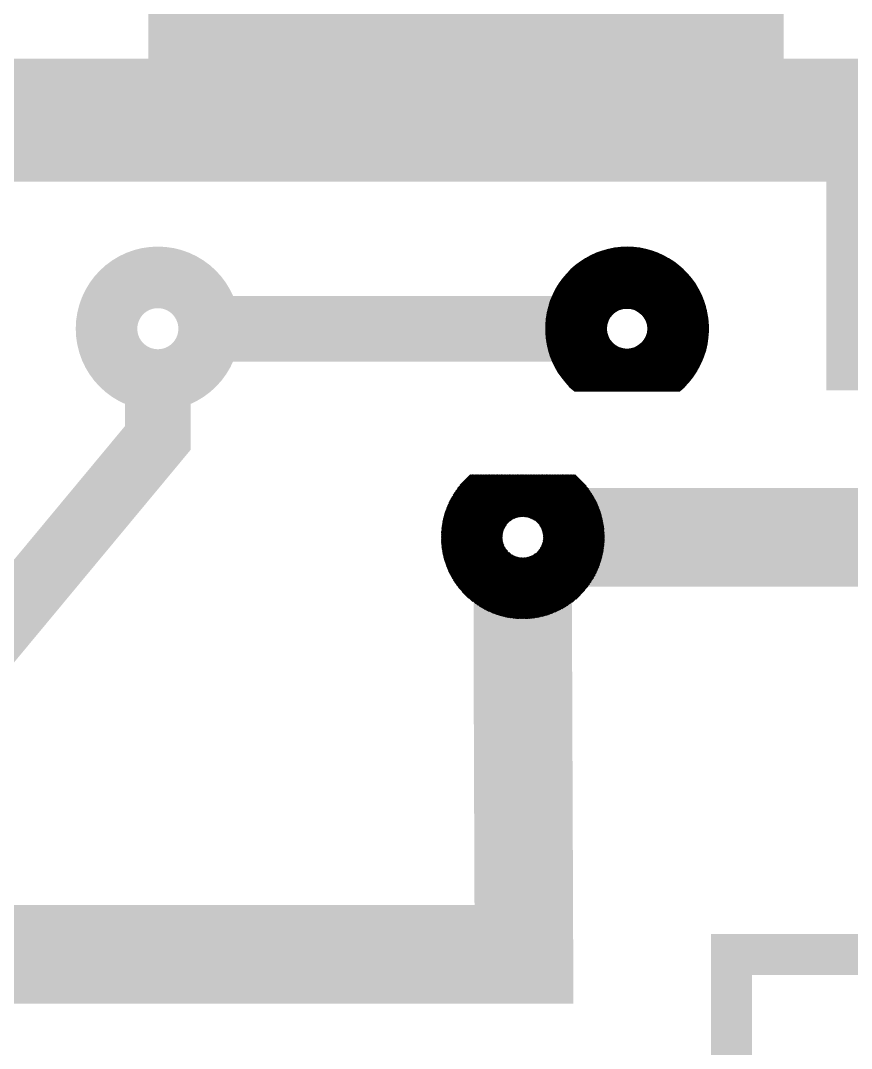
# Model space of a CAD drawing. Extents: x 0 to 395, y 0 to 270.
# Drawn here: x 252.33 to 262.45, y 112.52 to 125.04 of the extents above; entities that cross this region are included whole.
import ezdxf

# ---------------------------------------------------------------- set-up
doc = ezdxf.new("R2010")
doc.units = 0
doc.header["$LTSCALE"] = 0.3
doc.layers.get('0').update_dxf_attribs({"linetype": 'CONTINUOUS'})

# ---------------------------------------------------------------- blocks, each defined once
blk = doc.blocks.new('*X0')
at = {"color": 0}
for p, q in [((127.558, 162.525), (129.575, 164.542)), ((127.558, 162.542), (129.558, 164.542)), ((127.558, 162.56), (129.54, 164.542)), ((127.558, 162.578), (129.522, 164.542)), ((127.558, 162.595), (129.505, 164.542)), ((127.559, 162.49), (129.61, 164.541)), ((127.559, 162.507), (129.593, 164.541)), ((127.559, 162.614), (129.486, 164.541)), ((127.559, 162.632), (129.468, 164.541)), ((127.56, 162.473), (129.627, 164.54)), ((127.56, 162.65), (129.45, 164.54)), ((127.561, 162.456), (129.644, 164.539)), ((127.561, 162.669), (129.431, 164.539)), ((127.562, 162.44), (129.66, 164.538)), ((127.562, 162.688), (129.412, 164.538)), ((127.563, 162.423), (129.677, 164.537)), ((127.563, 162.707), (129.393, 164.537)), ((127.564, 162.407), (129.693, 164.536)), ((127.565, 162.39), (129.71, 164.535)), ((127.565, 162.726), (129.374, 164.535)), ((127.567, 162.374), (129.726, 164.533)), ((127.567, 162.745), (129.355, 164.533)), ((127.568, 162.358), (129.742, 164.532)), ((127.569, 162.765), (129.335, 164.531)), ((127.57, 162.342), (129.758, 164.53)), ((127.571, 162.785), (129.315, 164.529)), ((127.572, 162.326), (129.774, 164.528)), ((127.573, 162.805), (129.295, 164.527)), ((127.574, 162.31), (129.79, 164.526)), ((127.576, 162.295), (129.805, 164.524)), ((127.576, 162.825), (129.275, 164.524)), ((127.578, 162.279), (129.821, 164.522)), ((127.579, 162.846), (129.254, 164.521)), ((127.58, 162.264), (129.836, 164.52)), ((127.582, 162.866), (129.234, 164.518)), ((127.583, 162.249), (129.851, 164.517)), ((127.585, 162.233), (129.867, 164.515)), ((127.585, 162.888), (129.212, 164.515)), ((127.588, 162.218), (129.882, 164.512)), ((127.589, 162.909), (129.191, 164.511)), ((127.59, 162.203), (129.897, 164.51)), ((127.593, 162.188), (129.912, 164.507)), ((127.593, 162.931), (129.169, 164.507)), ((127.596, 162.174), (129.926, 164.504)), ((127.597, 162.953), (129.147, 164.503)), ((127.599, 162.159), (129.941, 164.501)), ((127.602, 162.144), (129.956, 164.498)), ((127.602, 162.975), (129.125, 164.498)), ((127.605, 162.13), (129.97, 164.495)), ((127.607, 162.998), (129.102, 164.493)), ((127.609, 162.115), (129.985, 164.491)), ((127.612, 162.101), (129.999, 164.488)), ((127.612, 163.021), (129.079, 164.488)), ((127.615, 162.087), (130.013, 164.485)), ((127.618, 163.044), (129.056, 164.482)), ((127.619, 162.073), (130.027, 164.481)), ((131.462, 162.076), (129.056, 164.482)), ((131.465, 162.09), (129.07, 164.485)), ((131.469, 162.104), (129.084, 164.489)), ((131.472, 162.119), (129.099, 164.492)), ((131.475, 162.133), (129.113, 164.495)), ((131.479, 162.147), (129.127, 164.499)), ((131.482, 162.162), (129.142, 164.502)), ((131.485, 162.177), (129.157, 164.505)), ((131.487, 162.192), (129.172, 164.507)), ((131.49, 162.207), (129.187, 164.51)), ((131.493, 162.222), (129.202, 164.513)), ((131.495, 162.237), (129.217, 164.515)), ((131.498, 162.252), (129.232, 164.518)), ((131.5, 162.267), (129.247, 164.52)), ((131.503, 162.283), (129.263, 164.523)), ((131.505, 162.298), (129.278, 164.525)), ((131.507, 162.314), (129.294, 164.527)), ((131.509, 162.33), (129.31, 164.529)), ((131.51, 162.346), (129.326, 164.53)), ((131.512, 162.362), (129.342, 164.532)), ((131.514, 162.378), (129.358, 164.534)), ((131.515, 162.394), (129.374, 164.535)), ((131.516, 162.41), (129.39, 164.536)), ((131.518, 162.427), (129.407, 164.538)), ((131.519, 162.443), (129.423, 164.539)), ((131.52, 162.46), (129.44, 164.54)), ((131.52, 162.477), (129.457, 164.54)), ((131.521, 162.494), (129.474, 164.541)), ((131.521, 162.511), (129.491, 164.541)), ((131.522, 162.529), (129.509, 164.542)), ((131.522, 162.546), (129.526, 164.542)), ((131.522, 162.564), (129.544, 164.542)), ((131.522, 162.581), (129.561, 164.542)), ((131.522, 162.599), (129.579, 164.542)), ((131.521, 162.618), (129.598, 164.541)), ((131.521, 162.636), (129.616, 164.541)), ((131.52, 162.654), (129.634, 164.54)), ((131.519, 162.673), (129.653, 164.539)), ((131.518, 162.692), (129.672, 164.538)), ((131.516, 162.711), (129.691, 164.536)), ((131.515, 162.73), (129.71, 164.535)), ((131.513, 162.75), (129.73, 164.533)), ((131.511, 162.769), (129.749, 164.531)), ((131.509, 162.789), (129.769, 164.529)), ((131.506, 162.809), (129.789, 164.526)), ((131.504, 162.83), (129.81, 164.524)), ((131.501, 162.85), (129.83, 164.521)), ((131.497, 162.871), (129.851, 164.517)), ((131.494, 162.892), (129.872, 164.514)), ((131.49, 162.914), (129.894, 164.51)), ((131.486, 162.935), (129.915, 164.506)), ((131.482, 162.958), (129.938, 164.502)), ((131.477, 162.98), (129.96, 164.497)), ((131.472, 163.003), (129.983, 164.492)), ((131.467, 163.026), (130.006, 164.487)), ((131.461, 163.049), (130.029, 164.481)), ((127.622, 162.059), (130.041, 164.478)), ((127.624, 163.068), (129.032, 164.476)), ((127.626, 162.045), (130.055, 164.474)), ((127.63, 162.031), (130.069, 164.47)), ((127.631, 163.092), (129.008, 164.469)), ((127.634, 162.017), (130.083, 164.466)), ((127.638, 162.003), (130.097, 164.462)), ((127.638, 163.117), (128.983, 164.462)), ((127.642, 161.99), (130.11, 164.458)), ((127.645, 163.142), (128.958, 164.455)), ((127.646, 161.976), (130.124, 164.454)), ((127.65, 161.963), (130.137, 164.45)), ((127.654, 161.949), (130.151, 164.446)), ((127.654, 163.168), (128.932, 164.446)), ((127.659, 161.936), (130.164, 164.441)), ((127.662, 163.194), (128.906, 164.438)), ((127.663, 161.923), (130.177, 164.437)), ((127.668, 161.909), (130.191, 164.432)), ((127.672, 161.896), (130.204, 164.428)), ((127.672, 163.221), (128.879, 164.428)), ((127.677, 161.883), (130.217, 164.423)), ((127.682, 161.87), (130.23, 164.418)), ((127.682, 163.249), (128.851, 164.418)), ((127.687, 161.858), (130.242, 164.413)), ((127.692, 161.845), (130.255, 164.408)), ((127.692, 163.278), (128.822, 164.408)), ((127.696, 161.832), (130.268, 164.404)), ((127.702, 161.819), (130.281, 164.398)), ((127.704, 163.307), (128.793, 164.396)), ((127.707, 161.807), (130.293, 164.393)), ((127.712, 161.794), (130.306, 164.388)), ((127.717, 161.782), (130.318, 164.383)), ((127.717, 163.337), (128.763, 164.383)), ((127.722, 161.77), (130.33, 164.378)), ((127.728, 161.757), (130.343, 164.372)), ((127.73, 163.369), (128.731, 164.37)), ((127.733, 161.745), (130.355, 164.367)), ((127.739, 161.733), (130.367, 164.361)), ((127.744, 161.721), (130.379, 164.356)), ((127.745, 163.401), (128.699, 164.355)), ((127.75, 161.709), (130.391, 164.35)), ((127.756, 161.697), (130.403, 164.344)), ((127.762, 161.685), (130.415, 164.338)), ((127.762, 163.435), (128.665, 164.338)), ((127.767, 161.673), (130.427, 164.333)), ((127.773, 161.661), (130.439, 164.327)), ((127.779, 161.65), (130.45, 164.321)), ((127.78, 163.471), (128.629, 164.32)), ((127.785, 161.638), (130.462, 164.315)), ((127.792, 161.627), (130.473, 164.308)), ((127.798, 161.615), (130.485, 164.302)), ((127.8, 163.509), (128.591, 164.3)), ((127.804, 161.604), (130.496, 164.296)), ((127.81, 161.592), (130.508, 164.29)), ((127.817, 161.581), (130.519, 164.283)), ((127.822, 163.549), (128.551, 164.278)), ((127.823, 161.57), (130.53, 164.277)), ((127.848, 163.592), (128.508, 164.252)), ((129.656, 163.051), (128.475, 164.232)), ((129.68, 163.045), (128.486, 164.239)), ((129.705, 163.037), (128.497, 164.245)), ((129.734, 163.026), (128.508, 164.252)), ((129.767, 163.011), (128.519, 164.259)), ((129.807, 162.988), (128.53, 164.265)), ((129.879, 162.934), (128.541, 164.272)), ((131.258, 161.572), (128.552, 164.278)), ((131.265, 161.583), (128.563, 164.285)), ((131.271, 161.595), (128.575, 164.291)), ((131.277, 161.606), (128.586, 164.297)), ((131.284, 161.618), (128.598, 164.304)), ((131.29, 161.629), (128.609, 164.31)), ((131.296, 161.641), (128.621, 164.316)), ((131.302, 161.652), (128.632, 164.322)), ((131.308, 161.664), (128.644, 164.328)), ((131.314, 161.676), (128.656, 164.334)), ((131.32, 161.688), (128.668, 164.34)), ((131.326, 161.7), (128.68, 164.346)), ((131.331, 161.712), (128.692, 164.351)), ((131.337, 161.724), (128.704, 164.357)), ((131.342, 161.736), (128.716, 164.362)), ((131.348, 161.748), (128.728, 164.368)), ((131.353, 161.76), (128.74, 164.373)), ((131.359, 161.772), (128.752, 164.379)), ((131.364, 161.785), (128.765, 164.384)), ((131.369, 161.797), (128.777, 164.389)), ((131.374, 161.81), (128.79, 164.394)), ((131.38, 161.822), (128.802, 164.4)), ((131.385, 161.835), (128.815, 164.405)), ((131.39, 161.848), (128.828, 164.41)), ((131.394, 161.86), (128.84, 164.414)), ((131.399, 161.873), (128.853, 164.419)), ((131.404, 161.886), (128.866, 164.424)), ((131.409, 161.899), (128.879, 164.429)), ((131.413, 161.912), (128.892, 164.433)), ((131.418, 161.926), (128.906, 164.438)), ((131.422, 161.939), (128.919, 164.442)), ((131.426, 161.952), (128.932, 164.446)), ((131.431, 161.966), (128.946, 164.451)), ((131.435, 161.979), (128.959, 164.455)), ((131.439, 161.993), (128.973, 164.459)), ((131.443, 162.006), (128.986, 164.463)), ((131.447, 162.02), (129, 164.467)), ((131.451, 162.034), (129.014, 164.471)), ((131.455, 162.048), (129.028, 164.475)), ((131.458, 162.062), (129.042, 164.478)), ((129.227, 162.956), (130.541, 164.27)), ((129.283, 162.994), (130.553, 164.264)), ((129.321, 163.015), (130.564, 164.257)), ((129.353, 163.029), (130.575, 164.251)), ((129.381, 163.039), (130.586, 164.244)), ((129.406, 163.047), (130.596, 164.237)), ((129.43, 163.052), (130.607, 164.23)), ((131.454, 163.073), (130.053, 164.474)), ((131.448, 163.098), (130.078, 164.468)), ((131.441, 163.122), (130.102, 164.461)), ((131.433, 163.148), (130.128, 164.453)), ((131.425, 163.174), (130.154, 164.445)), ((131.416, 163.2), (130.18, 164.436)), ((131.406, 163.227), (130.207, 164.426)), ((131.396, 163.255), (130.235, 164.416)), ((131.385, 163.284), (130.264, 164.405)), ((131.373, 163.314), (130.294, 164.393)), ((131.36, 163.344), (130.324, 164.38)), ((131.346, 163.376), (130.356, 164.366)), ((131.331, 163.409), (130.389, 164.351)), ((131.314, 163.443), (130.423, 164.334)), ((131.296, 163.479), (130.459, 164.316)), ((131.275, 163.517), (130.497, 164.295)), ((131.252, 163.558), (130.538, 164.272)), ((131.226, 163.602), (130.582, 164.246)), ((127.878, 163.64), (128.46, 164.222)), ((127.915, 163.694), (128.406, 164.185)), ((127.962, 163.759), (128.341, 164.138)), ((128.036, 163.851), (128.249, 164.064)), ((129.204, 162.937), (128.159, 163.982)), ((129.214, 162.945), (128.168, 163.991)), ((129.223, 162.953), (128.177, 163.999)), ((129.233, 162.961), (128.186, 164.008)), ((129.243, 162.968), (128.196, 164.016)), ((129.254, 162.976), (128.205, 164.025)), ((129.264, 162.983), (128.214, 164.033)), ((129.275, 162.99), (128.223, 164.042)), ((129.286, 162.996), (128.233, 164.05)), ((129.298, 163.003), (128.242, 164.058)), ((129.309, 163.009), (128.252, 164.066)), ((129.321, 163.015), (128.261, 164.074)), ((129.333, 163.02), (128.271, 164.082)), ((129.345, 163.026), (128.281, 164.09)), ((129.358, 163.031), (128.29, 164.098)), ((129.371, 163.035), (128.3, 164.106)), ((129.384, 163.04), (128.31, 164.114)), ((129.398, 163.044), (128.32, 164.122)), ((129.411, 163.048), (128.33, 164.13)), ((129.426, 163.052), (128.34, 164.137)), ((129.44, 163.055), (128.35, 164.145)), ((129.455, 163.057), (128.36, 164.152)), ((129.47, 163.06), (128.37, 164.16)), ((129.486, 163.062), (128.38, 164.167)), ((129.502, 163.063), (128.391, 164.175)), ((129.519, 163.064), (128.401, 164.182)), ((129.536, 163.065), (128.411, 164.189)), ((129.554, 163.064), (128.422, 164.197)), ((129.573, 163.064), (128.432, 164.204)), ((129.592, 163.062), (128.443, 164.211)), ((129.612, 163.06), (128.454, 164.218)), ((129.633, 163.056), (128.464, 164.225)), ((129.452, 163.057), (130.618, 164.223)), ((129.473, 163.06), (130.629, 164.216)), ((129.493, 163.062), (130.639, 164.209)), ((129.512, 163.064), (130.65, 164.202)), ((129.53, 163.065), (130.66, 164.195)), ((129.548, 163.065), (130.671, 164.188)), ((129.565, 163.064), (130.681, 164.18)), ((129.581, 163.063), (130.692, 164.173)), ((129.598, 163.061), (130.702, 164.166)), ((129.613, 163.059), (130.712, 164.158)), ((129.628, 163.057), (130.722, 164.151)), ((129.643, 163.054), (130.732, 164.143)), ((129.658, 163.051), (130.742, 164.136)), ((129.672, 163.047), (130.752, 164.128)), ((129.685, 163.043), (130.762, 164.12)), ((129.699, 163.039), (130.772, 164.112)), ((129.712, 163.034), (130.782, 164.105)), ((129.725, 163.03), (130.792, 164.097)), ((129.737, 163.024), (130.802, 164.089)), ((129.75, 163.019), (130.811, 164.081)), ((129.762, 163.013), (130.821, 164.073)), ((129.773, 163.007), (130.83, 164.064)), ((129.785, 163.001), (130.84, 164.056)), ((129.796, 162.995), (130.849, 164.048)), ((129.807, 162.988), (130.859, 164.04)), ((129.818, 162.981), (130.868, 164.031)), ((129.828, 162.974), (130.877, 164.023)), ((129.839, 162.967), (130.886, 164.014)), ((129.849, 162.959), (130.896, 164.006)), ((129.859, 162.951), (130.905, 163.997)), ((129.868, 162.943), (130.914, 163.989)), ((129.878, 162.935), (130.923, 163.98)), ((131.194, 163.651), (130.631, 164.214)), ((131.156, 163.707), (130.687, 164.176)), ((131.105, 163.776), (130.756, 164.125)), ((131.015, 163.884), (130.864, 164.035)), ((129.042, 162.64), (127.945, 163.737)), ((129.044, 162.655), (127.953, 163.747)), ((129.047, 162.67), (127.96, 163.757)), ((129.051, 162.684), (127.968, 163.767)), ((129.054, 162.698), (127.975, 163.777)), ((129.059, 162.711), (127.983, 163.787)), ((129.063, 162.725), (127.991, 163.797)), ((129.068, 162.738), (127.999, 163.806)), ((129.073, 162.75), (128.007, 163.816)), ((129.078, 162.763), (128.015, 163.826)), ((129.083, 162.775), (128.023, 163.835)), ((129.089, 162.787), (128.031, 163.845)), ((129.095, 162.798), (128.039, 163.855)), ((129.102, 162.81), (128.047, 163.864)), ((129.108, 162.821), (128.056, 163.873)), ((129.115, 162.832), (128.064, 163.883)), ((129.122, 162.843), (128.072, 163.892)), ((129.129, 162.853), (128.081, 163.901)), ((129.137, 162.863), (128.089, 163.91)), ((129.144, 162.873), (128.098, 163.92)), ((129.152, 162.883), (128.106, 163.929)), ((129.16, 162.892), (128.115, 163.938)), ((129.169, 162.902), (128.124, 163.947)), ((129.177, 162.911), (128.133, 163.956)), ((129.186, 162.92), (128.141, 163.964)), ((129.195, 162.928), (128.15, 163.973)), ((129.887, 162.927), (130.932, 163.971)), ((129.896, 162.918), (130.941, 163.962)), ((129.905, 162.909), (130.949, 163.954)), ((129.913, 162.9), (130.958, 163.945)), ((129.922, 162.89), (130.967, 163.936)), ((129.93, 162.881), (130.975, 163.927)), ((129.937, 162.871), (130.984, 163.918)), ((129.945, 162.861), (130.993, 163.908)), ((129.953, 162.851), (131.001, 163.899)), ((129.96, 162.84), (131.01, 163.89)), ((129.967, 162.829), (131.018, 163.881)), ((129.973, 162.819), (131.026, 163.871)), ((129.98, 162.807), (131.034, 163.862)), ((129.986, 162.796), (131.043, 163.852)), ((129.992, 162.784), (131.051, 163.843)), ((129.998, 162.772), (131.059, 163.833)), ((130.003, 162.76), (131.067, 163.824)), ((130.009, 162.748), (131.075, 163.814)), ((130.013, 162.735), (131.083, 163.804)), ((130.018, 162.722), (131.091, 163.794)), ((130.022, 162.708), (131.099, 163.785)), ((130.026, 162.695), (131.106, 163.775)), ((130.03, 162.681), (131.114, 163.765)), ((130.033, 162.666), (131.122, 163.755)), ((130.036, 162.652), (131.129, 163.744)), ((130.039, 162.636), (131.137, 163.734)), ((130.232, 161.043), (127.788, 163.487)), ((130.249, 161.043), (127.794, 163.498)), ((130.267, 161.043), (127.8, 163.51)), ((130.285, 161.043), (127.807, 163.521)), ((130.302, 161.043), (127.813, 163.533)), ((130.32, 161.043), (127.819, 163.544)), ((130.338, 161.043), (127.826, 163.555)), ((129.123, 162.276), (127.832, 163.566)), ((129.096, 162.321), (127.839, 163.577)), ((129.079, 162.355), (127.846, 163.588)), ((129.067, 162.385), (127.852, 163.599)), ((129.058, 162.412), (127.859, 163.61)), ((129.051, 162.436), (127.866, 163.621)), ((129.045, 162.459), (127.873, 163.632)), ((129.042, 162.481), (127.88, 163.643)), ((129.039, 162.501), (127.887, 163.653)), ((129.037, 162.521), (127.894, 163.664)), ((129.036, 162.54), (127.901, 163.674)), ((129.035, 162.558), (127.908, 163.685)), ((129.036, 162.575), (127.915, 163.695)), ((129.036, 162.592), (127.923, 163.706)), ((129.038, 162.609), (127.93, 163.716)), ((129.039, 162.624), (127.938, 163.726)), ((128.746, 161.043), (131.256, 163.553)), ((128.764, 161.043), (131.262, 163.541)), ((128.781, 161.043), (131.268, 163.53)), ((128.799, 161.043), (131.275, 163.519)), ((128.817, 161.043), (131.281, 163.507)), ((128.834, 161.043), (131.287, 163.496)), ((128.852, 161.043), (131.293, 163.484)), ((129.948, 162.262), (131.249, 163.564)), ((129.98, 162.312), (131.242, 163.575)), ((129.998, 162.348), (131.236, 163.586)), ((130.011, 162.379), (131.229, 163.597)), ((130.021, 162.406), (131.222, 163.608)), ((130.028, 162.431), (131.216, 163.619)), ((130.034, 162.454), (131.209, 163.63)), ((130.038, 162.476), (131.202, 163.64)), ((130.041, 162.621), (131.144, 163.724)), ((130.041, 162.497), (131.195, 163.651)), ((130.043, 162.605), (131.152, 163.714)), ((130.043, 162.517), (131.188, 163.662)), ((130.044, 162.588), (131.159, 163.703)), ((130.044, 162.536), (131.181, 163.672)), ((130.045, 162.571), (131.166, 163.693)), ((130.045, 162.554), (131.173, 163.683)), ((129.861, 161.043), (127.674, 163.229)), ((129.878, 161.043), (127.679, 163.242)), ((129.896, 161.043), (127.684, 163.255)), ((129.914, 161.043), (127.689, 163.268)), ((129.931, 161.043), (127.694, 163.281)), ((129.949, 161.043), (127.699, 163.293)), ((129.967, 161.043), (127.704, 163.306)), ((129.984, 161.043), (127.709, 163.319)), ((130.002, 161.043), (127.714, 163.331)), ((130.02, 161.043), (127.719, 163.343)), ((130.037, 161.043), (127.725, 163.356)), ((130.055, 161.043), (127.73, 163.368)), ((130.073, 161.043), (127.736, 163.38)), ((130.09, 161.043), (127.741, 163.392)), ((130.108, 161.043), (127.747, 163.404)), ((130.126, 161.043), (127.753, 163.416)), ((130.143, 161.043), (127.758, 163.428)), ((130.161, 161.043), (127.764, 163.44)), ((130.179, 161.043), (127.77, 163.452)), ((130.196, 161.043), (127.776, 163.464)), ((130.214, 161.043), (127.782, 163.475)), ((128.87, 161.043), (131.299, 163.473)), ((128.888, 161.043), (131.305, 163.461)), ((128.905, 161.043), (131.311, 163.449)), ((128.923, 161.043), (131.317, 163.438)), ((128.941, 161.043), (131.323, 163.426)), ((128.958, 161.043), (131.329, 163.414)), ((128.976, 161.043), (131.334, 163.402)), ((128.994, 161.043), (131.34, 163.39)), ((129.011, 161.043), (131.346, 163.378)), ((129.029, 161.043), (131.351, 163.365)), ((129.047, 161.043), (131.356, 163.353)), ((129.064, 161.043), (131.362, 163.341)), ((129.082, 161.043), (131.367, 163.328)), ((129.1, 161.043), (131.372, 163.316)), ((129.117, 161.043), (131.377, 163.303)), ((129.135, 161.043), (131.382, 163.291)), ((129.153, 161.043), (131.387, 163.278)), ((129.17, 161.043), (131.392, 163.265)), ((129.188, 161.043), (131.397, 163.252)), ((129.206, 161.043), (131.402, 163.239)), ((129.542, 161.043), (127.603, 162.982)), ((129.56, 161.043), (127.607, 162.997)), ((129.578, 161.043), (127.61, 163.011)), ((129.595, 161.043), (127.613, 163.025)), ((129.613, 161.043), (127.617, 163.039)), ((129.631, 161.043), (127.62, 163.054)), ((129.648, 161.043), (127.624, 163.068)), ((129.666, 161.043), (127.628, 163.081)), ((129.684, 161.043), (127.632, 163.095)), ((129.701, 161.043), (127.636, 163.109)), ((129.719, 161.043), (127.64, 163.123)), ((129.737, 161.043), (127.644, 163.136)), ((129.754, 161.043), (127.648, 163.15)), ((129.772, 161.043), (127.652, 163.163)), ((129.79, 161.043), (127.656, 163.177)), ((129.808, 161.043), (127.661, 163.19)), ((129.825, 161.043), (127.665, 163.203)), ((129.843, 161.043), (127.67, 163.216)), ((129.223, 161.043), (131.407, 163.226)), ((129.241, 161.043), (131.411, 163.213)), ((129.259, 161.043), (131.416, 163.2)), ((129.276, 161.043), (131.42, 163.187)), ((129.294, 161.043), (131.425, 163.174)), ((129.312, 161.043), (131.429, 163.16)), ((129.329, 161.043), (131.433, 163.147)), ((129.347, 161.043), (131.437, 163.133)), ((129.365, 161.043), (131.441, 163.12)), ((129.382, 161.043), (131.445, 163.106)), ((129.4, 161.043), (131.449, 163.092)), ((129.418, 161.043), (131.453, 163.078)), ((129.436, 161.043), (131.457, 163.064)), ((129.453, 161.043), (131.46, 163.05)), ((129.471, 161.043), (131.464, 163.036)), ((129.489, 161.043), (131.467, 163.022)), ((129.506, 161.043), (131.471, 163.008)), ((129.524, 161.043), (131.474, 162.993)), ((129.542, 161.043), (131.477, 162.979)), ((129.259, 161.043), (127.566, 162.737)), ((129.277, 161.043), (127.567, 162.753)), ((129.295, 161.043), (127.569, 162.769)), ((129.313, 161.043), (127.571, 162.785)), ((129.33, 161.043), (127.573, 162.801)), ((129.348, 161.043), (127.575, 162.816)), ((129.366, 161.043), (127.577, 162.832)), ((129.383, 161.043), (127.579, 162.847)), ((129.401, 161.043), (127.581, 162.863)), ((129.419, 161.043), (127.584, 162.878)), ((129.436, 161.043), (127.586, 162.893)), ((129.454, 161.043), (127.589, 162.908)), ((129.472, 161.043), (127.592, 162.923)), ((129.489, 161.043), (127.594, 162.938)), ((129.507, 161.043), (127.597, 162.953)), ((129.525, 161.043), (127.6, 162.968)), ((127.83, 161.559), (129.144, 162.873)), ((127.836, 161.547), (129.106, 162.817)), ((127.843, 161.536), (129.085, 162.779)), ((127.849, 161.525), (129.071, 162.747)), ((129.559, 161.043), (131.48, 162.964)), ((129.577, 161.043), (131.483, 162.95)), ((129.595, 161.043), (131.486, 162.935)), ((129.612, 161.043), (131.489, 162.92)), ((129.63, 161.043), (131.492, 162.905)), ((129.648, 161.043), (131.494, 162.89)), ((129.665, 161.043), (131.497, 162.875)), ((129.683, 161.043), (131.499, 162.859)), ((129.701, 161.043), (131.502, 162.844)), ((129.718, 161.043), (131.504, 162.829)), ((129.736, 161.043), (131.506, 162.813)), ((129.754, 161.043), (131.508, 162.797)), ((129.771, 161.043), (131.51, 162.781)), ((129.789, 161.043), (131.511, 162.765)), ((129.807, 161.043), (131.513, 162.749)), ((129.824, 161.043), (131.514, 162.733)), ((131.252, 161.561), (129.914, 162.899)), ((131.245, 161.55), (129.968, 162.827)), ((131.239, 161.539), (129.991, 162.787)), ((131.232, 161.528), (130.006, 162.754)), ((129.118, 161.043), (127.558, 162.603)), ((129.1, 161.043), (127.558, 162.585)), ((129.083, 161.043), (127.558, 162.568)), ((129.065, 161.043), (127.558, 162.55)), ((129.047, 161.043), (127.558, 162.532)), ((129.153, 161.043), (127.559, 162.637)), ((129.136, 161.043), (127.559, 162.62)), ((129.03, 161.043), (127.559, 162.514)), ((129.012, 161.043), (127.559, 162.496)), ((129.171, 161.043), (127.56, 162.654)), ((128.994, 161.043), (127.56, 162.478)), ((129.189, 161.043), (127.561, 162.671)), ((129.206, 161.043), (127.562, 162.688)), ((129.224, 161.043), (127.563, 162.704)), ((129.242, 161.043), (127.564, 162.721)), ((127.856, 161.514), (129.061, 162.719)), ((127.863, 161.504), (129.053, 162.694)), ((127.87, 161.493), (129.048, 162.67)), ((127.877, 161.482), (129.043, 162.648)), ((127.884, 161.471), (129.04, 162.627)), ((127.891, 161.461), (129.038, 162.607)), ((127.898, 161.45), (129.036, 162.588)), ((127.905, 161.44), (129.035, 162.57)), ((127.912, 161.429), (129.035, 162.552)), ((127.92, 161.419), (129.036, 162.535)), ((127.927, 161.408), (129.037, 162.519)), ((127.934, 161.398), (129.039, 162.502)), ((127.942, 161.388), (129.041, 162.487)), ((129.842, 161.043), (131.516, 162.717)), ((129.86, 161.043), (131.517, 162.7)), ((129.877, 161.043), (131.518, 162.684)), ((129.895, 161.043), (131.519, 162.667)), ((129.913, 161.043), (131.52, 162.65)), ((129.93, 161.043), (131.521, 162.633)), ((129.948, 161.043), (131.521, 162.616)), ((129.966, 161.043), (131.522, 162.599)), ((129.984, 161.043), (131.522, 162.582)), ((130.001, 161.043), (131.522, 162.564)), ((131.225, 161.517), (130.017, 162.725)), ((130.019, 161.043), (131.522, 162.546)), ((131.219, 161.506), (130.025, 162.7)), ((131.212, 161.495), (130.031, 162.676)), ((131.205, 161.484), (130.036, 162.653)), ((130.037, 161.043), (131.522, 162.528)), ((131.198, 161.474), (130.04, 162.632)), ((131.14, 161.39), (130.04, 162.49)), ((131.191, 161.463), (130.042, 162.612)), ((131.147, 161.4), (130.042, 162.506)), ((131.155, 161.411), (130.043, 162.522)), ((131.184, 161.452), (130.044, 162.593)), ((131.177, 161.442), (130.044, 162.574)), ((131.162, 161.421), (130.044, 162.539)), ((131.169, 161.431), (130.045, 162.556)), ((130.054, 161.043), (131.521, 162.51)), ((130.072, 161.043), (131.521, 162.492)), ((128.977, 161.043), (127.561, 162.459)), ((128.959, 161.043), (127.562, 162.441)), ((128.941, 161.043), (127.563, 162.422)), ((128.924, 161.043), (127.564, 162.403)), ((128.906, 161.043), (127.566, 162.383)), ((128.888, 161.043), (127.568, 162.364)), ((128.871, 161.043), (127.57, 162.344)), ((128.853, 161.043), (127.572, 162.324)), ((128.835, 161.043), (127.575, 162.304)), ((128.818, 161.043), (127.577, 162.283)), ((128.8, 161.043), (127.58, 162.263)), ((128.782, 161.043), (127.584, 162.242)), ((127.949, 161.378), (129.043, 162.472)), ((127.957, 161.368), (129.046, 162.457)), ((127.964, 161.358), (129.049, 162.442)), ((127.972, 161.348), (129.053, 162.428)), ((127.98, 161.338), (129.057, 162.415)), ((127.988, 161.328), (129.061, 162.401)), ((127.995, 161.318), (129.066, 162.388)), ((128.003, 161.308), (129.07, 162.375)), ((128.011, 161.298), (129.076, 162.363)), ((128.019, 161.289), (129.081, 162.35)), ((128.027, 161.279), (129.087, 162.338)), ((128.036, 161.27), (129.093, 162.327)), ((128.044, 161.26), (129.099, 162.315)), ((128.052, 161.251), (129.105, 162.304)), ((128.06, 161.241), (129.112, 162.293)), ((128.069, 161.232), (129.119, 162.282)), ((128.077, 161.223), (129.126, 162.272)), ((128.086, 161.214), (129.133, 162.261)), ((128.094, 161.204), (129.141, 162.251)), ((128.103, 161.195), (129.149, 162.241)), ((128.111, 161.186), (129.157, 162.232)), ((130.971, 161.188), (129.925, 162.234)), ((130.979, 161.197), (129.933, 162.243)), ((130.988, 161.206), (129.941, 162.253)), ((130.996, 161.216), (129.948, 162.263)), ((131.005, 161.225), (129.956, 162.274)), ((131.013, 161.234), (129.963, 162.284)), ((131.022, 161.243), (129.97, 162.295)), ((131.03, 161.253), (129.976, 162.306)), ((131.038, 161.262), (129.983, 162.318)), ((131.046, 161.272), (129.989, 162.329)), ((131.054, 161.281), (129.995, 162.341)), ((131.062, 161.291), (130, 162.353)), ((131.07, 161.301), (130.006, 162.365)), ((131.078, 161.31), (130.011, 162.378)), ((131.086, 161.32), (130.015, 162.391)), ((131.094, 161.33), (130.02, 162.404)), ((131.102, 161.34), (130.024, 162.418)), ((131.11, 161.35), (130.028, 162.431)), ((131.117, 161.36), (130.032, 162.446)), ((131.125, 161.37), (130.035, 162.46)), ((131.132, 161.38), (130.037, 162.475)), ((130.09, 161.043), (131.52, 162.474)), ((130.107, 161.043), (131.519, 162.455)), ((130.125, 161.043), (131.518, 162.436)), ((130.143, 161.043), (131.517, 162.417)), ((130.16, 161.043), (131.515, 162.398)), ((130.178, 161.043), (131.514, 162.379)), ((130.196, 161.043), (131.512, 162.359)), ((130.213, 161.043), (131.51, 162.34)), ((130.231, 161.043), (131.507, 162.32)), ((130.249, 161.043), (131.505, 162.299)), ((130.266, 161.043), (131.502, 162.279)), ((130.284, 161.043), (131.499, 162.258)), ((130.302, 161.043), (131.496, 162.237)), ((128.765, 161.043), (127.587, 162.22)), ((128.747, 161.043), (127.591, 162.199)), ((128.729, 161.043), (127.595, 162.177)), ((128.711, 161.043), (127.6, 162.155)), ((128.694, 161.043), (127.605, 162.132)), ((128.676, 161.043), (127.61, 162.109)), ((128.658, 161.043), (127.615, 162.086)), ((128.641, 161.043), (127.621, 162.063)), ((128.623, 161.043), (127.628, 162.038)), ((128.605, 161.043), (127.635, 162.014)), ((128.588, 161.043), (127.642, 161.989)), ((128.12, 161.177), (129.165, 162.222)), ((128.129, 161.168), (129.173, 162.213)), ((128.138, 161.159), (129.182, 162.204)), ((128.146, 161.151), (129.191, 162.195)), ((128.155, 161.142), (129.2, 162.187)), ((128.164, 161.133), (129.21, 162.178)), ((128.173, 161.125), (129.219, 162.17)), ((128.182, 161.116), (129.229, 162.163)), ((128.192, 161.107), (129.239, 162.155)), ((128.201, 161.099), (129.249, 162.147)), ((128.21, 161.09), (129.26, 162.14)), ((128.219, 161.082), (129.271, 162.133)), ((128.229, 161.074), (129.281, 162.127)), ((128.238, 161.066), (129.293, 162.12)), ((128.248, 161.057), (129.304, 162.114)), ((128.257, 161.049), (129.316, 162.108)), ((128.269, 161.043), (129.328, 162.102)), ((128.286, 161.043), (129.34, 162.097)), ((128.304, 161.043), (129.352, 162.091)), ((128.322, 161.043), (129.365, 162.087)), ((128.34, 161.043), (129.378, 162.082)), ((128.357, 161.043), (129.392, 162.078)), ((128.375, 161.043), (129.405, 162.074)), ((128.393, 161.043), (129.419, 162.07)), ((128.41, 161.043), (129.434, 162.067)), ((128.428, 161.043), (129.448, 162.064)), ((128.446, 161.043), (129.464, 162.061)), ((128.463, 161.043), (129.479, 162.059)), ((128.481, 161.043), (129.495, 162.057)), ((128.499, 161.043), (129.512, 162.056)), ((128.516, 161.043), (129.529, 162.055)), ((128.534, 161.043), (129.546, 162.055)), ((128.552, 161.043), (129.564, 162.056)), ((128.569, 161.043), (129.583, 162.057)), ((128.587, 161.043), (129.603, 162.059)), ((128.605, 161.043), (129.624, 162.062)), ((128.622, 161.043), (129.646, 162.066)), ((128.64, 161.043), (129.669, 162.072)), ((128.658, 161.043), (129.694, 162.079)), ((128.675, 161.043), (129.721, 162.089)), ((128.693, 161.043), (129.752, 162.102)), ((128.711, 161.043), (129.788, 162.12)), ((128.728, 161.043), (129.838, 162.152)), ((130.356, 161.043), (129.256, 162.143)), ((130.373, 161.043), (129.301, 162.116)), ((130.391, 161.043), (129.335, 162.099)), ((130.409, 161.043), (129.365, 162.087)), ((130.426, 161.043), (129.392, 162.078)), ((130.444, 161.043), (129.416, 162.071)), ((130.462, 161.043), (129.439, 162.065)), ((130.479, 161.043), (129.461, 162.062)), ((130.497, 161.043), (129.481, 162.059)), ((130.515, 161.043), (129.501, 162.057)), ((130.532, 161.043), (129.52, 162.056)), ((130.55, 161.043), (129.538, 162.055)), ((130.568, 161.043), (129.555, 162.056)), ((130.585, 161.043), (129.572, 162.056)), ((130.603, 161.043), (129.589, 162.058)), ((130.621, 161.043), (129.604, 162.059)), ((130.638, 161.043), (129.62, 162.062)), ((130.656, 161.043), (129.635, 162.064)), ((130.674, 161.043), (129.65, 162.067)), ((130.691, 161.043), (129.664, 162.071)), ((130.709, 161.043), (129.678, 162.074)), ((130.727, 161.043), (129.691, 162.079)), ((130.744, 161.043), (129.705, 162.083)), ((130.762, 161.043), (129.718, 162.088)), ((130.78, 161.043), (129.73, 162.093)), ((130.797, 161.043), (129.743, 162.098)), ((130.815, 161.043), (129.755, 162.103)), ((130.825, 161.051), (129.767, 162.109)), ((130.835, 161.059), (129.778, 162.115)), ((130.844, 161.067), (129.79, 162.122)), ((130.853, 161.076), (129.801, 162.128)), ((130.863, 161.084), (129.812, 162.135)), ((130.872, 161.092), (129.823, 162.142)), ((130.881, 161.101), (129.833, 162.149)), ((130.89, 161.109), (129.843, 162.157)), ((130.9, 161.118), (129.853, 162.164)), ((130.909, 161.126), (129.863, 162.172)), ((130.918, 161.135), (129.872, 162.18)), ((130.927, 161.144), (129.882, 162.189)), ((130.936, 161.153), (129.891, 162.197)), ((130.944, 161.161), (129.9, 162.206)), ((130.953, 161.17), (129.908, 162.215)), ((130.962, 161.179), (129.917, 162.224)), ((130.319, 161.043), (131.492, 162.216)), ((130.337, 161.043), (131.488, 162.194)), ((130.355, 161.043), (131.484, 162.172)), ((130.372, 161.043), (131.479, 162.15)), ((130.39, 161.043), (131.474, 162.127)), ((130.408, 161.043), (131.469, 162.104)), ((130.425, 161.043), (131.463, 162.081)), ((130.443, 161.043), (131.457, 162.057)), ((130.461, 161.043), (131.451, 162.033)), ((130.478, 161.043), (131.444, 162.008)), ((130.496, 161.043), (131.436, 161.983)), ((128.57, 161.043), (127.65, 161.963)), ((128.552, 161.043), (127.658, 161.937)), ((128.535, 161.043), (127.667, 161.91)), ((128.517, 161.043), (127.677, 161.883)), ((128.499, 161.043), (127.688, 161.855)), ((128.482, 161.043), (127.699, 161.826)), ((128.464, 161.043), (127.711, 161.796)), ((128.446, 161.043), (127.724, 161.765)), ((128.429, 161.043), (127.739, 161.733)), ((130.514, 161.043), (131.428, 161.958)), ((130.532, 161.043), (131.42, 161.931)), ((130.549, 161.043), (131.41, 161.904)), ((130.567, 161.043), (131.401, 161.877)), ((130.585, 161.043), (131.39, 161.849)), ((130.602, 161.043), (131.378, 161.819)), ((130.62, 161.043), (131.366, 161.789)), ((130.638, 161.043), (131.353, 161.758)), ((128.411, 161.043), (127.754, 161.7)), ((128.393, 161.043), (127.772, 161.665)), ((128.376, 161.043), (127.791, 161.628)), ((128.358, 161.043), (127.812, 161.589)), ((128.34, 161.043), (127.836, 161.547)), ((128.323, 161.043), (127.864, 161.501)), ((130.655, 161.043), (131.338, 161.726)), ((130.673, 161.043), (131.322, 161.692)), ((130.691, 161.043), (131.304, 161.657)), ((130.708, 161.043), (131.285, 161.62)), ((130.726, 161.043), (131.263, 161.58)), ((130.744, 161.043), (131.238, 161.537)), ((130.761, 161.043), (131.209, 161.491)), ((128.305, 161.043), (127.898, 161.45)), ((128.287, 161.043), (127.939, 161.391)), ((128.27, 161.043), (127.998, 161.315)), ((130.779, 161.043), (131.174, 161.438)), ((130.797, 161.043), (131.13, 161.376)), ((130.814, 161.043), (131.064, 161.293))]:
    blk.add_line(p, q, dxfattribs=at)

msp = doc.modelspace()

# ---------------------------------------------------------------- linework, layer by layer
msp.add_line((259.077, 120.527), (260.353, 120.527))
for points, const_width in [([(249.555, 121.92), (249.555, 123.825), (254.635, 123.825), (254.635, 133.985), (249.555, 133.985), (249.555, 128.905), (221.615, 128.905)], 1.5), ([(255.27, 125.095), (261.62, 125.095)], 1.5), ([(252.73, 102.87), (254.635, 102.87), (259.08, 108.585), (260.35, 108.585), (260.985, 109.22), (260.985, 113.665), (271.78, 113.665), (271.78, 124.46), (283.845, 124.46), (285.115, 123.19), (292.506, 123.19), (293.606, 121.612)], 0.5), ([(255.27, 123.825), (262.89, 123.825), (262.89, 121.285), (269.875, 121.285), (269.875, 119.38)], 1.5), ([(259.08, 121.285), (254.635, 121.285)], 0.8), ([(254, 120.65), (254, 119.955), (250.885, 116.205), (229.235, 116.205)], 0.8), ([(266.7, 118.745), (259.08, 118.745)], 1.2), ([(258.445, 118.11), (258.445, 117.415), (258.459, 113.665), (229.235, 113.665)], 1.2)]:
    msp.add_lwpolyline(points, dxfattribs=dict(const_width=const_width))
at = {"const_width": 0.75}
msp.add_lwpolyline([(253.375, 121.285, 1), (254.625, 121.285, 1)], format="xyb", close=True, dxfattribs=at)
msp.add_circle((259.715, 121.285), 0.252)
msp.add_arc((259.715, 121.285), 0.991, 310.0676, 229.9324)

# ---------------------------------------------------------------- block references
at = {"xscale": 0.5, "yscale": 0.5, "zscale": 0.5}
msp.add_blockref('*X0', (194.945, 40.005), dxfattribs=at)
at = {"xscale": 0.5, "yscale": 0.5, "zscale": 0.5, "rotation": 180}
msp.add_blockref('*X0', (323.215, 200.025), dxfattribs=at)

doc.saveas('drawing.dxf')
